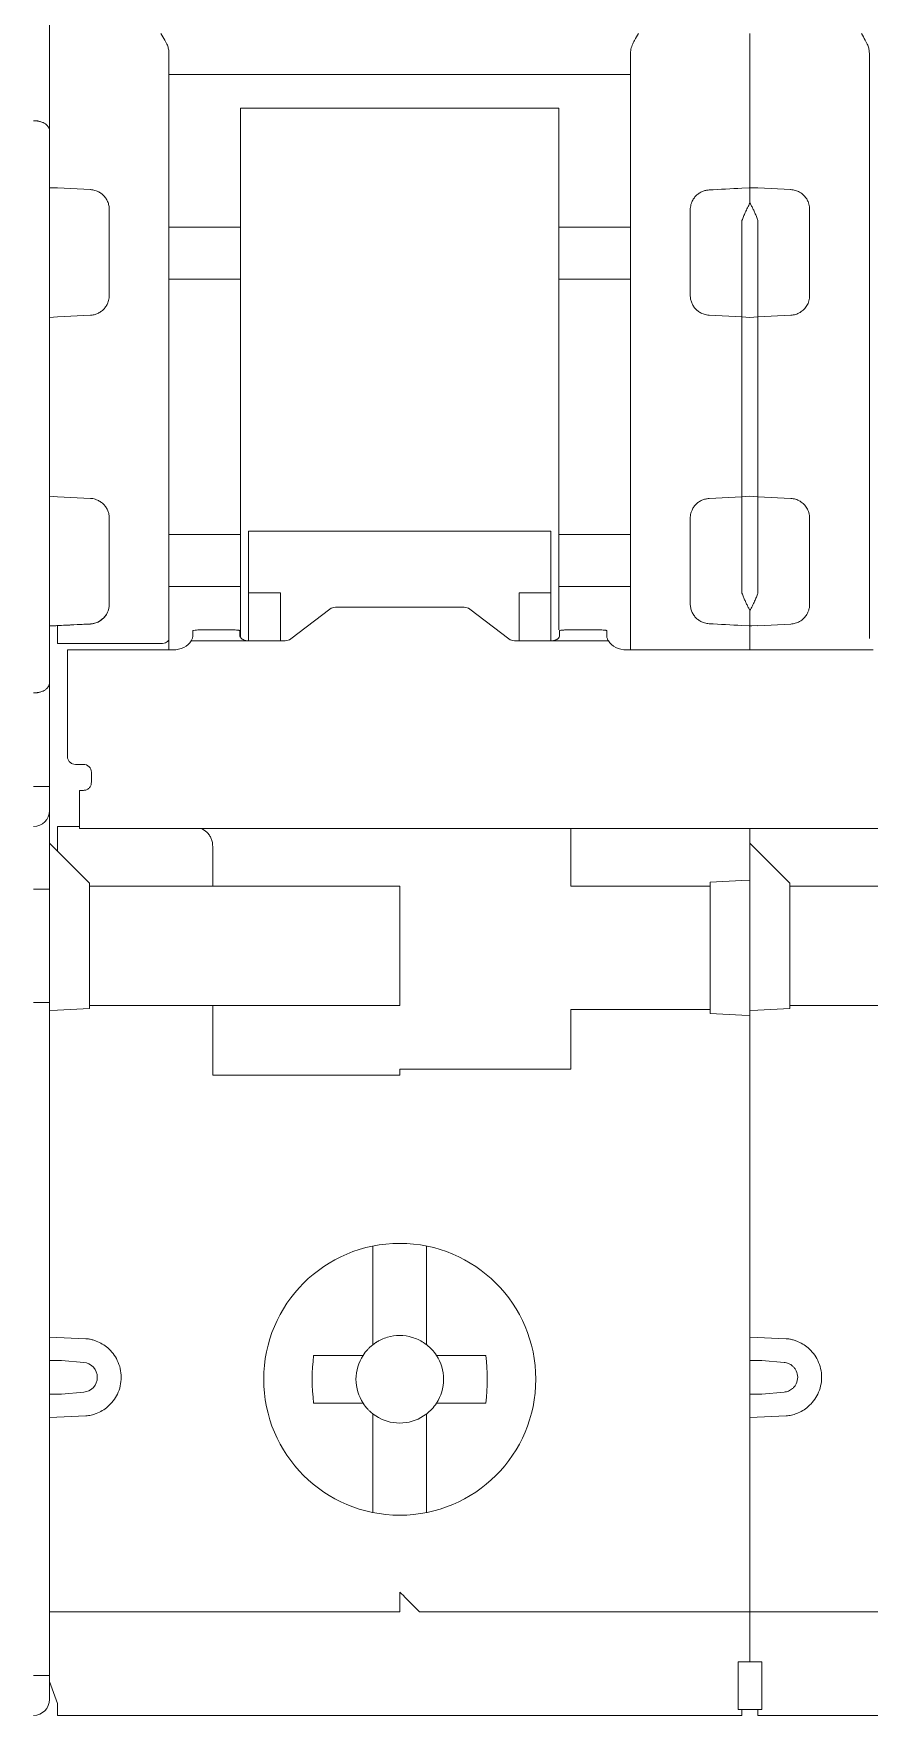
# Model space of a CAD drawing. Header units: millimetres. Extents: x 1359 to 3577, y 1336 to 3557.
# Drawn here: x 1905.07 to 1926.07, y 2922.52 to 2964.8 of the extents above; entities that cross this region are included whole.
import ezdxf

# ---------------------------------------------------------------- set-up
doc = ezdxf.new("R2010")
doc.units = ezdxf.units.MM
doc.layers.add('000-PI-Oprema', color=30, linetype='Continuous', lineweight=5)

msp = doc.modelspace()

# ---------------------------------------------------------------- linework, layer by layer
at = {"layer": '000-PI-Oprema', "color": 0, "linetype": 'ByBlock', "lineweight": 0}
for p, q in [((1905.471, 2988.969), (1905.471, 2962.358)), ((1905.471, 2988.969), (1905.471, 2962.358)), ((1905.471, 2962.358), (1905.471, 2948.48)), ((1905.471, 2948.48), (1905.471, 2945.869)), ((1905.471, 2945.869), (1905.071, 2945.869)), ((1905.471, 2945.869), (1905.471, 2945.269)), ((1905.471, 2945.269), (1905.471, 2943.294)), ((1905.471, 2943.294), (1905.071, 2943.294)), ((1905.471, 2943.294), (1905.471, 2940.444)), ((1905.071, 2940.444), (1905.471, 2940.444)), ((1905.471, 2940.444), (1905.471, 2923.519)), ((1905.471, 2923.519), (1905.071, 2923.519)), ((1905.471, 2923.519), (1905.471, 2922.919))]:
    msp.add_line(p, q, dxfattribs=at)
at = {"layer": '000-PI-Oprema', "color": 0, "lineweight": 0}
for p, q in [((1923.071, 2964.802), (1923.071, 2963.56)), ((1908.471, 2963.771), (1920.071, 2963.771)), ((1923.071, 2963.56), (1923.071, 2960.926)), ((1910.271, 2962.925), (1918.271, 2962.925)), ((1905.517, 2960.926), (1905.489, 2960.927)), ((1905.671, 2960.921), (1905.517, 2960.926)), ((1906.497, 2960.88), (1905.671, 2960.923)), ((1905.671, 2960.921), (1905.671, 2960.923)), ((1906.497, 2960.874), (1906.497, 2960.88)), ((1922.871, 2960.916), (1923.052, 2960.925)), ((1923.117, 2960.926), (1923.089, 2960.927)), ((1923.271, 2960.921), (1923.117, 2960.926)), ((1924.097, 2960.88), (1923.271, 2960.923)), ((1924.097, 2960.88), (1924.097, 2960.874)), ((1905.471, 2957.667), (1905.471, 2960.544)), ((1908.471, 2959.936), (1910.271, 2959.936)), ((1920.071, 2959.936), (1918.271, 2959.936)), ((1922.871, 2960.107), (1922.871, 2957.679)), ((1923.271, 2957.678), (1923.271, 2960.109)), ((1908.471, 2958.625), (1910.271, 2958.625)), ((1918.271, 2958.625), (1920.071, 2958.625)), ((1905.671, 2957.678), (1906.497, 2957.721)), ((1922.871, 2957.679), (1922.045, 2957.723)), ((1924.097, 2957.721), (1923.271, 2957.678)), ((1905.471, 2957.667), (1905.671, 2957.678)), ((1922.871, 2957.679), (1923.071, 2957.669)), ((1923.271, 2957.678), (1923.071, 2957.667)), ((1905.671, 2953.16), (1905.471, 2953.171)), ((1905.471, 2952.119), (1905.471, 2953.171)), ((1906.497, 2953.117), (1905.671, 2953.16)), ((1922.045, 2953.115), (1922.871, 2953.159)), ((1923.071, 2953.169), (1922.871, 2953.159)), ((1922.871, 2953.159), (1922.871, 2950.731)), ((1923.071, 2953.171), (1923.271, 2953.16)), ((1923.271, 2953.16), (1924.097, 2953.117)), ((1923.271, 2950.729), (1923.271, 2953.16)), ((1908.471, 2952.213), (1910.271, 2952.213)), ((1910.471, 2952.29), (1910.471, 2950.739)), ((1918.071, 2952.29), (1910.471, 2952.29)), ((1918.071, 2950.739), (1918.071, 2952.29)), ((1920.071, 2952.213), (1918.271, 2952.213)), ((1910.271, 2950.902), (1908.471, 2950.902)), ((1910.271, 2949.619), (1910.271, 2950.902)), ((1911.271, 2950.739), (1910.471, 2950.739)), ((1910.471, 2949.537), (1910.471, 2950.739)), ((1911.271, 2949.537), (1911.271, 2950.739)), ((1918.071, 2950.739), (1917.271, 2950.739)), ((1917.271, 2949.537), (1917.271, 2950.739)), ((1918.071, 2950.739), (1918.071, 2949.537)), ((1918.271, 2949.812), (1918.271, 2950.902)), ((1918.271, 2950.902), (1920.071, 2950.902)), ((1911.53, 2949.582), (1912.513, 2950.335)), ((1912.654, 2950.38), (1915.888, 2950.38)), ((1916.03, 2950.335), (1917.013, 2949.582)), ((1905.489, 2949.911), (1906.497, 2949.964)), ((1905.671, 2949.915), (1905.671, 2949.917)), ((1906.497, 2949.958), (1906.497, 2949.964)), ((1909.071, 2949.714), (1909.071, 2949.792)), ((1910.054, 2949.81), (1909.271, 2949.81)), ((1910.254, 2949.792), (1910.254, 2949.714)), ((1918.288, 2949.792), (1918.288, 2949.714)), ((1919.272, 2949.81), (1918.488, 2949.81)), ((1919.472, 2949.792), (1919.472, 2949.714)), ((1920.071, 2949.319), (1920.071, 2949.742)), ((1923.052, 2949.913), (1922.871, 2949.922)), ((1923.071, 2949.912), (1923.071, 2949.307)), ((1923.117, 2949.912), (1923.271, 2949.917)), ((1923.271, 2949.915), (1924.097, 2949.958)), ((1923.271, 2949.917), (1923.271, 2949.915)), ((1908.271, 2949.467), (1905.671, 2949.467)), ((1905.921, 2948.694), (1905.921, 2949.307)), ((1905.921, 2949.307), (1908.571, 2949.307)), ((1908.471, 2949.59), (1908.471, 2949.307)), ((1910.454, 2949.537), (1909.029, 2949.537)), ((1910.454, 2949.537), (1911.388, 2949.537)), ((1917.154, 2949.537), (1918.088, 2949.537)), ((1919.513, 2949.537), (1918.088, 2949.537)), ((1919.972, 2949.307), (1926.171, 2949.307)), ((1905.921, 2948.037), (1905.921, 2946.629)), ((1906.321, 2946.429), (1906.121, 2946.429)), ((1905.471, 2945.719), (1905.471, 2946.036)), ((1906.521, 2945.98), (1906.521, 2946.23)), ((1905.471, 2944.445), (1905.471, 2945.719)), ((1906.221, 2945.776), (1906.321, 2945.776)), ((1906.221, 2945.732), (1906.221, 2945.776)), ((1906.221, 2945.732), (1906.221, 2945.642)), ((1906.221, 2944.869), (1905.671, 2944.869)), ((1906.221, 2944.821), (1910.321, 2944.821)), ((1910.321, 2944.821), (1935.821, 2944.821)), ((1918.571, 2943.369), (1918.571, 2944.821)), ((1923.071, 2944.821), (1923.071, 2944.445)), ((1905.471, 2940.269), (1905.471, 2944.445)), ((1905.471, 2944.445), (1905.671, 2944.245)), ((1905.671, 2944.245), (1905.671, 2944.369)), ((1905.671, 2944.245), (1906.471, 2943.445)), ((1909.571, 2943.369), (1909.571, 2944.369)), ((1923.071, 2944.445), (1923.271, 2944.245)), ((1923.071, 2943.521), (1923.071, 2944.445)), ((1923.271, 2944.245), (1924.071, 2943.445)), ((1906.471, 2943.445), (1906.471, 2943.369)), ((1909.571, 2943.369), (1906.471, 2943.369)), ((1906.471, 2943.369), (1906.471, 2940.369)), ((1909.571, 2943.369), (1909.971, 2943.369)), ((1909.971, 2943.369), (1914.271, 2943.369)), ((1914.271, 2943.369), (1914.271, 2940.369)), ((1918.971, 2943.369), (1918.571, 2943.369)), ((1918.971, 2943.369), (1922.071, 2943.369)), ((1922.071, 2943.469), (1922.871, 2943.511)), ((1922.071, 2943.469), (1922.071, 2943.369)), ((1922.071, 2943.369), (1922.071, 2940.269)), ((1923.071, 2943.521), (1922.871, 2943.511)), ((1923.071, 2943.521), (1923.071, 2940.269)), ((1924.071, 2943.445), (1924.071, 2943.369)), ((1924.071, 2943.369), (1927.171, 2943.369)), ((1924.071, 2943.369), (1924.071, 2940.369)), ((1905.471, 2941.269), (1905.466, 2941.274)), ((1906.471, 2940.369), (1906.471, 2940.293)), ((1909.571, 2940.369), (1906.471, 2940.369)), ((1909.571, 2938.619), (1909.571, 2940.369)), ((1909.571, 2940.369), (1909.971, 2940.369)), ((1914.271, 2940.369), (1909.971, 2940.369)), ((1924.071, 2940.369), (1924.071, 2940.293)), ((1927.171, 2940.369), (1924.071, 2940.369)), ((1905.471, 2940.24), (1905.671, 2940.251)), ((1905.471, 2940.24), (1905.471, 2932.346)), ((1906.471, 2940.293), (1905.671, 2940.251)), ((1918.971, 2940.269), (1918.571, 2940.269)), ((1918.571, 2940.269), (1918.571, 2938.769)), ((1922.071, 2940.269), (1918.971, 2940.269)), ((1922.071, 2940.169), (1922.071, 2940.269)), ((1922.871, 2940.127), (1922.071, 2940.169)), ((1922.871, 2940.127), (1923.071, 2940.117)), ((1923.071, 2940.24), (1923.071, 2940.269)), ((1923.071, 2940.24), (1923.271, 2940.251)), ((1923.071, 2940.24), (1923.071, 2940.117)), ((1923.071, 2932.345), (1923.071, 2940.117)), ((1924.071, 2940.293), (1923.271, 2940.251)), ((1914.271, 2938.769), (1914.271, 2938.619)), ((1918.571, 2938.769), (1914.271, 2938.769)), ((1914.271, 2938.619), (1909.571, 2938.619)), ((1905.466, 2936.264), (1905.471, 2936.269)), ((1913.596, 2934.308), (1913.596, 2934.245)), ((1913.596, 2934.245), (1913.596, 2932.125)), ((1914.946, 2934.245), (1914.946, 2934.308)), ((1914.946, 2932.125), (1914.946, 2934.245)), ((1905.471, 2932.171), (1905.471, 2932.345)), ((1923.071, 2932.345), (1923.071, 2929.693)), ((1906.381, 2931.99), (1905.471, 2932.028)), ((1913.596, 2932.125), (1913.596, 2931.837)), ((1914.946, 2932.125), (1914.946, 2931.837)), ((1923.981, 2931.99), (1923.071, 2932.028)), ((1912.107, 2931.569), (1912.965, 2931.569)), ((1916.435, 2931.569), (1915.577, 2931.569)), ((1905.471, 2930.597), (1905.471, 2931.441)), ((1905.771, 2931.441), (1906.329, 2931.393)), ((1923.371, 2931.441), (1923.929, 2931.393)), ((1906.329, 2930.645), (1905.771, 2930.597)), ((1923.371, 2930.597), (1923.929, 2930.645)), ((1912.965, 2930.369), (1912.107, 2930.369)), ((1916.435, 2930.369), (1915.577, 2930.369)), ((1905.471, 2930.009), (1906.381, 2930.048)), ((1913.596, 2930.1), (1913.596, 2929.813)), ((1913.596, 2929.813), (1913.596, 2927.693)), ((1914.946, 2930.1), (1914.946, 2929.813)), ((1914.946, 2927.693), (1914.946, 2929.813)), ((1923.071, 2930.009), (1923.981, 2930.048)), ((1905.471, 2929.693), (1905.471, 2929.746)), ((1905.471, 2929.692), (1905.471, 2925.969)), ((1923.071, 2925.969), (1923.071, 2929.693)), ((1913.596, 2927.693), (1913.596, 2927.618)), ((1914.946, 2927.618), (1914.946, 2927.693)), ((1905.471, 2925.969), (1905.471, 2923.369)), ((1923.071, 2925.969), (1923.071, 2923.869)), ((1905.471, 2925.119), (1914.271, 2925.119)), ((1923.071, 2925.119), (1914.771, 2925.119)), ((1931.871, 2925.119), (1923.071, 2925.119)), ((1923.371, 2923.869), (1922.771, 2923.869)), ((1905.471, 2923.369), (1905.671, 2922.819)), ((1922.871, 2922.669), (1922.771, 2922.669)), ((1923.271, 2922.669), (1922.871, 2922.669)), ((1923.371, 2922.669), (1923.271, 2922.669)), ((1910.471, 2922.519), (1905.671, 2922.519)), ((1918.091, 2922.519), (1910.471, 2922.519)), ((1922.871, 2922.519), (1918.091, 2922.519)), ((1928.071, 2922.519), (1923.271, 2922.519))]:
    msp.add_line(p, q, dxfattribs=at)
at = {"layer": '000-PI-Oprema', "color": 0, "lineweight": 0, "flags": 128}
msp.add_lwpolyline([(1908.471, 2949.59), (1908.467, 2949.566), (1908.456, 2949.543), (1908.438, 2949.522), (1908.413, 2949.503), (1908.382, 2949.488), (1908.348, 2949.476), (1908.31, 2949.47), (1908.271, 2949.467)], dxfattribs=at)
at = {"layer": '000-PI-Oprema', "color": 0, "lineweight": 0}
msp.add_circle((1914.271, 2930.969), 3.418, dxfattribs=at)
at = {"layer": '000-PI-Oprema', "color": 0, "linetype": 'ByBlock', "lineweight": 0}
for centre in [(1905.071, 2945.269), (1905.071, 2922.919)]:
    msp.add_arc(centre, 0.4, 270, 0, dxfattribs=at)
at = {"layer": '000-PI-Oprema', "color": 0, "lineweight": 0}
for start, end in [(136.9319, 146.9443), (135, 136.9319), (133.0681, 135), (123.0557, 133.0681), (46.9319, 56.9443), (33.0557, 43.0681), (213.0557, 223.0681), (223.0681, 225), (315, 316.9319), (316.9319, 326.9443), (225, 226.9319), (226.9319, 236.9443), (303.0557, 313.0681)]:
    msp.add_arc((1914.271, 2930.969), 1.1, start, end, dxfattribs=at)
for points, knots in [([(1905.471, 2963.56), (1905.471, 2963.573), (1905.471, 2963.6), (1905.471, 2963.647), (1905.471, 2963.7), (1905.471, 2963.78), (1905.471, 2963.895), (1905.471, 2964.055), (1905.471, 2964.231), (1905.471, 2964.417), (1905.471, 2964.609), (1905.471, 2964.738), (1905.471, 2964.802)], [0, 0, 0, 0, 0.061391, 0.122427, 0.18342, 0.24468, 0.372209, 0.500076, 0.627605, 0.755472, 0.877481, 1, 1, 1, 1]), ([(1908.271, 2964.802), (1908.305, 2964.749), (1908.352, 2964.675), (1908.403, 2964.575), (1908.437, 2964.498), (1908.464, 2964.411), (1908.469, 2964.344), (1908.471, 2964.312)], [0, 0, 0, 0, 0.350015, 0.493309, 0.624855, 0.821183, 1, 1, 1, 1]), ([(1920.071, 2964.312), (1920.072, 2964.333), (1920.074, 2964.376), (1920.089, 2964.443), (1920.11, 2964.509), (1920.14, 2964.576), (1920.191, 2964.675), (1920.238, 2964.749), (1920.271, 2964.802)], [0, 0, 0, 0, 0.117446, 0.242847, 0.378002, 0.506391, 0.652474, 1, 1, 1, 1]), ([(1925.871, 2964.802), (1925.905, 2964.749), (1925.952, 2964.674), (1926.003, 2964.575), (1926.037, 2964.498), (1926.064, 2964.411), (1926.069, 2964.344), (1926.071, 2964.312)], [0, 0, 0, 0, 0.350596, 0.493868, 0.625405, 0.821427, 1, 1, 1, 1]), ([(1908.471, 2964.158), (1908.471, 2964.118), (1908.471, 2964.037), (1908.471, 2963.905), (1908.471, 2963.766), (1908.471, 2963.618), (1908.471, 2963.462), (1908.471, 2963.298), (1908.471, 2963.125), (1908.471, 2962.885), (1908.471, 2962.566), (1908.471, 2962.155), (1908.471, 2961.717), (1908.471, 2961.405), (1908.471, 2961.248)], [0, 0, 0, 0, 0.062736, 0.125281, 0.187695, 0.250043, 0.312387, 0.374792, 0.437318, 0.500031, 0.625212, 0.749931, 0.874692, 1, 1, 1, 1]), ([(1920.071, 2964.158), (1920.071, 2964.168), (1920.071, 2964.187), (1920.071, 2964.223), (1920.071, 2964.264), (1920.071, 2964.296), (1920.071, 2964.312)], [0, 0, 0, 0, 0.251193, 0.5, 0.748807, 1, 1, 1, 1]), ([(1920.071, 2961.096), (1920.071, 2961.179), (1920.071, 2961.346), (1920.071, 2961.588), (1920.071, 2961.822), (1920.071, 2962.05), (1920.071, 2962.27), (1920.071, 2962.483), (1920.071, 2962.688), (1920.071, 2962.952), (1920.071, 2963.262), (1920.071, 2963.598), (1920.071, 2963.901), (1920.071, 2964.072), (1920.071, 2964.158)], [0, 0, 0, 0, 0.062754, 0.125301, 0.187708, 0.250043, 0.312375, 0.374772, 0.437302, 0.500033, 0.625237, 0.749935, 0.874674, 1, 1, 1, 1]), ([(1926.071, 2964.312), (1926.071, 2964.296), (1926.071, 2964.264), (1926.071, 2964.223), (1926.071, 2964.187), (1926.071, 2964.168), (1926.071, 2964.158)], [0, 0, 0, 0, 0.251193, 0.5, 0.748807, 1, 1, 1, 1]), ([(1926.071, 2964.158), (1926.071, 2964.118), (1926.071, 2964.037), (1926.071, 2963.905), (1926.071, 2963.766), (1926.071, 2963.618), (1926.071, 2963.462), (1926.071, 2963.298), (1926.071, 2963.125), (1926.071, 2962.885), (1926.071, 2962.566), (1926.071, 2962.155), (1926.071, 2961.717), (1926.071, 2961.405), (1926.071, 2961.248)], [0, 0, 0, 0, 0.062736, 0.125281, 0.187695, 0.250043, 0.312387, 0.374792, 0.437318, 0.500031, 0.625212, 0.749931, 0.874692, 1, 1, 1, 1]), ([(1905.471, 2960.926), (1905.471, 2960.998), (1905.471, 2961.14), (1905.471, 2961.347), (1905.471, 2961.548), (1905.471, 2961.742), (1905.471, 2961.931), (1905.471, 2962.113), (1905.471, 2962.29), (1905.471, 2962.516), (1905.471, 2962.783), (1905.471, 2963.073), (1905.471, 2963.336), (1905.471, 2963.485), (1905.471, 2963.56)], [0, 0, 0, 0, 0.062728, 0.125271, 0.18769, 0.250045, 0.312396, 0.374804, 0.437328, 0.500029, 0.625194, 0.749922, 0.874696, 1, 1, 1, 1]), ([(1910.271, 2962.925), (1910.271, 2962.884), (1910.271, 2962.801), (1910.271, 2962.683), (1910.271, 2962.57), (1910.271, 2962.427), (1910.271, 2962.261), (1910.271, 2962.154), (1910.271, 2962.1)], [0, 0, 0, 0, 0.125424, 0.250193, 0.374902, 0.500146, 0.749703, 1, 1, 1, 1]), ([(1918.271, 2962.1), (1918.271, 2962.126), (1918.271, 2962.179), (1918.271, 2962.266), (1918.271, 2962.361), (1918.271, 2962.496), (1918.271, 2962.679), (1918.271, 2962.843), (1918.271, 2962.925)], [0, 0, 0, 0, 0.125424, 0.250193, 0.374902, 0.500146, 0.749703, 1, 1, 1, 1]), ([(1918.271, 2959.936), (1918.271, 2960.007), (1918.271, 2960.148), (1918.271, 2960.355), (1918.271, 2960.556), (1918.271, 2960.751), (1918.271, 2960.942), (1918.271, 2961.188), (1918.271, 2961.48), (1918.271, 2961.807), (1918.271, 2962.002), (1918.271, 2962.1)], [0, 0, 0, 0, 0.083508, 0.166833, 0.25006, 0.333277, 0.416572, 0.500032, 0.666688, 0.83311, 1, 1, 1, 1]), ([(1908.471, 2961.248), (1908.471, 2961.184), (1908.471, 2961.056), (1908.471, 2960.858), (1908.471, 2960.655), (1908.471, 2960.448), (1908.471, 2960.235), (1908.471, 2960.018), (1908.471, 2959.797), (1908.471, 2959.646), (1908.471, 2959.57)], [0, 0, 0, 0, 0.12575, 0.250858, 0.375537, 0.5, 0.624463, 0.749142, 0.87425, 1, 1, 1, 1]), ([(1920.071, 2959.702), (1920.071, 2959.774), (1920.071, 2959.916), (1920.071, 2960.124), (1920.071, 2960.328), (1920.071, 2960.527), (1920.071, 2960.722), (1920.071, 2960.912), (1920.071, 2961.035), (1920.071, 2961.096)], [0, 0, 0, 0, 0.143512, 0.28637, 0.428834, 0.571166, 0.71363, 0.856488, 1, 1, 1, 1]), ([(1926.071, 2961.248), (1926.071, 2961.184), (1926.071, 2961.056), (1926.071, 2960.858), (1926.071, 2960.655), (1926.071, 2960.448), (1926.071, 2960.235), (1926.071, 2960.018), (1926.071, 2959.797), (1926.071, 2959.646), (1926.071, 2959.57)], [0, 0, 0, 0, 0.12575, 0.250858, 0.375537, 0.5, 0.624463, 0.749142, 0.87425, 1, 1, 1, 1]), ([(1906.497, 2960.88), (1906.517, 2960.878), (1906.556, 2960.875), (1906.612, 2960.861), (1906.678, 2960.838), (1906.75, 2960.799), (1906.824, 2960.74), (1906.887, 2960.666), (1906.934, 2960.579), (1906.965, 2960.483), (1906.969, 2960.416), (1906.971, 2960.382)], [0, 0, 0, 0, 0.071618, 0.143308, 0.216363, 0.334035, 0.455285, 0.587191, 0.721903, 0.860899, 1, 1, 1, 1]), ([(1921.571, 2960.373), (1921.572, 2960.396), (1921.574, 2960.441), (1921.588, 2960.507), (1921.614, 2960.581), (1921.657, 2960.658), (1921.719, 2960.732), (1921.793, 2960.792), (1921.874, 2960.835), (1921.958, 2960.863), (1922.016, 2960.869), (1922.045, 2960.872)], [0, 0, 0, 0, 0.093221, 0.185813, 0.279137, 0.41434, 0.546905, 0.668022, 0.785627, 0.893606, 1, 1, 1, 1]), ([(1924.571, 2960.382), (1924.57, 2960.404), (1924.569, 2960.449), (1924.554, 2960.515), (1924.529, 2960.589), (1924.486, 2960.666), (1924.417, 2960.748), (1924.325, 2960.817), (1924.213, 2960.866), (1924.135, 2960.875), (1924.097, 2960.88)], [0, 0, 0, 0, 0.092601, 0.18543, 0.278489, 0.413813, 0.545287, 0.709927, 0.860804, 1, 1, 1, 1]), ([(1922.871, 2960.107), (1922.884, 2960.138), (1922.911, 2960.208), (1922.957, 2960.314), (1923.011, 2960.43), (1923.05, 2960.504), (1923.071, 2960.543)], [0, 0, 0, 0, 0.193415, 0.424448, 0.693252, 1, 1, 1, 1]), ([(1923.271, 2960.109), (1923.259, 2960.14), (1923.234, 2960.204), (1923.195, 2960.295), (1923.155, 2960.382), (1923.113, 2960.466), (1923.085, 2960.518), (1923.071, 2960.544)], [0, 0, 0, 0, 0.194202, 0.390464, 0.589612, 0.792498, 1, 1, 1, 1]), ([(1910.271, 2959.936), (1910.271, 2959.887), (1910.271, 2959.789), (1910.271, 2959.573), (1910.271, 2959.334), (1910.271, 2959.089), (1910.271, 2958.868), (1910.271, 2958.703), (1910.271, 2958.647), (1910.271, 2958.625)], [0, 0, 0, 0, 0.150243, 0.300485, 0.450729, 0.600973, 0.751216, 0.901461, 1, 1, 1, 1]), ([(1918.271, 2959.936), (1918.271, 2959.887), (1918.271, 2959.789), (1918.271, 2959.573), (1918.271, 2959.334), (1918.271, 2959.089), (1918.271, 2958.868), (1918.271, 2958.703), (1918.271, 2958.647), (1918.271, 2958.625)], [0, 0, 0, 0, 0.150243, 0.300485, 0.450729, 0.600973, 0.751216, 0.901461, 1, 1, 1, 1]), ([(1906.971, 2958.22), (1906.971, 2958.34), (1906.971, 2958.579), (1906.971, 2958.934), (1906.971, 2959.286), (1906.971, 2959.519), (1906.971, 2959.635)], [0, 0, 0, 0, 0.2501, 0.5, 0.7499, 1, 1, 1, 1]), ([(1908.471, 2959.57), (1908.471, 2959.46), (1908.471, 2959.238), (1908.471, 2958.903), (1908.471, 2958.565), (1908.471, 2958.225), (1908.471, 2957.882), (1908.471, 2957.304), (1908.471, 2956.483), (1908.471, 2955.419), (1908.471, 2954.355), (1908.471, 2953.418), (1908.471, 2952.613), (1908.471, 2951.933), (1908.471, 2951.49), (1908.471, 2951.268)], [0, 0, 0, 0, 0.041447, 0.082829, 0.124176, 0.16552, 0.206891, 0.248321, 0.374134, 0.500011, 0.625824, 0.751702, 0.834467, 0.91715, 1, 1, 1, 1]), ([(1920.071, 2951.135), (1920.071, 2951.249), (1920.071, 2951.477), (1920.071, 2951.823), (1920.071, 2952.171), (1920.071, 2952.521), (1920.071, 2952.874), (1920.071, 2953.471), (1920.071, 2954.319), (1920.071, 2955.419), (1920.071, 2956.519), (1920.071, 2957.486), (1920.071, 2958.317), (1920.071, 2959.017), (1920.071, 2959.474), (1920.071, 2959.702)], [0, 0, 0, 0, 0.041431, 0.082793, 0.124119, 0.165441, 0.206793, 0.248207, 0.374079, 0.500012, 0.625883, 0.751817, 0.834548, 0.917188, 1, 1, 1, 1]), ([(1926.071, 2959.57), (1926.071, 2959.46), (1926.071, 2959.238), (1926.071, 2958.903), (1926.071, 2958.565), (1926.071, 2958.225), (1926.071, 2957.882), (1926.071, 2957.304), (1926.071, 2956.483), (1926.071, 2955.419), (1926.071, 2954.355), (1926.071, 2953.418), (1926.071, 2952.613), (1926.071, 2951.933), (1926.071, 2951.49), (1926.071, 2951.268)], [0, 0, 0, 0, 0.041447, 0.082829, 0.124176, 0.16552, 0.206891, 0.248321, 0.374134, 0.500011, 0.625824, 0.751702, 0.834467, 0.91715, 1, 1, 1, 1]), ([(1910.271, 2958.625), (1910.271, 2958.542), (1910.271, 2958.375), (1910.271, 2958.12), (1910.271, 2957.863), (1910.271, 2957.603), (1910.271, 2957.34), (1910.271, 2956.892), (1910.271, 2956.253), (1910.271, 2955.419), (1910.271, 2954.585), (1910.271, 2953.856), (1910.271, 2953.235), (1910.271, 2952.716), (1910.271, 2952.381), (1910.271, 2952.213)], [0, 0, 0, 0, 0.041319, 0.082538, 0.123706, 0.164869, 0.206076, 0.247373, 0.373654, 0.500018, 0.626299, 0.752662, 0.835118, 0.917437, 1, 1, 1, 1]), ([(1918.271, 2958.625), (1918.271, 2957.618), (1918.271, 2956.519), (1918.271, 2954.319), (1918.271, 2953.22), (1918.271, 2952.213)], [0, 0, 0, 0, 0.5, 0.5, 1, 1, 1, 1]), ([(1906.971, 2958.22), (1906.971, 2958.199), (1906.969, 2958.156), (1906.956, 2958.093), (1906.933, 2958.023), (1906.894, 2957.947), (1906.835, 2957.873), (1906.763, 2957.81), (1906.681, 2957.763), (1906.591, 2957.731), (1906.529, 2957.724), (1906.497, 2957.721)], [0, 0, 0, 0, 0.085507, 0.170147, 0.255273, 0.381189, 0.506725, 0.630753, 0.754527, 0.877113, 1, 1, 1, 1]), ([(1922.045, 2957.723), (1922.024, 2957.724), (1921.982, 2957.728), (1921.921, 2957.744), (1921.853, 2957.77), (1921.78, 2957.812), (1921.708, 2957.874), (1921.649, 2957.949), (1921.605, 2958.034), (1921.576, 2958.126), (1921.573, 2958.19), (1921.571, 2958.222)], [0, 0, 0, 0, 0.082209, 0.16366, 0.245689, 0.369303, 0.493372, 0.618767, 0.744744, 0.872104, 1, 1, 1, 1]), ([(1924.097, 2957.721), (1924.118, 2957.723), (1924.159, 2957.726), (1924.22, 2957.741), (1924.278, 2957.763), (1924.334, 2957.793), (1924.386, 2957.83), (1924.445, 2957.884), (1924.507, 2957.965), (1924.56, 2958.083), (1924.567, 2958.173), (1924.571, 2958.22)], [0, 0, 0, 0, 0.080411, 0.161533, 0.243405, 0.326066, 0.409552, 0.493901, 0.642123, 0.810797, 1, 1, 1, 1]), ([(1905.471, 2953.171), (1905.471, 2953.277), (1905.471, 2953.489), (1905.471, 2953.809), (1905.471, 2954.129), (1905.471, 2954.451), (1905.471, 2954.773), (1905.471, 2955.096), (1905.471, 2955.5), (1905.471, 2955.984), (1905.471, 2956.548), (1905.471, 2957.11), (1905.471, 2957.481), (1905.471, 2957.667)], [0, 0, 0, 0, 0.071572, 0.143012, 0.214372, 0.285701, 0.357051, 0.428472, 0.500015, 0.625079, 0.749917, 0.8748, 1, 1, 1, 1]), ([(1922.871, 2957.679), (1922.871, 2957.572), (1922.871, 2957.359), (1922.871, 2957.037), (1922.871, 2956.715), (1922.871, 2956.392), (1922.871, 2956.068), (1922.871, 2955.744), (1922.871, 2955.338), (1922.871, 2954.851), (1922.871, 2954.284), (1922.871, 2953.72), (1922.871, 2953.346), (1922.871, 2953.159)], [0, 0, 0, 0, 0.071556, 0.142997, 0.214365, 0.285706, 0.357065, 0.428486, 0.500013, 0.625062, 0.749916, 0.874816, 1, 1, 1, 1]), ([(1906.497, 2953.117), (1906.518, 2953.115), (1906.56, 2953.112), (1906.621, 2953.096), (1906.69, 2953.07), (1906.763, 2953.028), (1906.835, 2952.965), (1906.894, 2952.891), (1906.938, 2952.806), (1906.966, 2952.713), (1906.97, 2952.65), (1906.971, 2952.618)], [0, 0, 0, 0, 0.082205, 0.163652, 0.245679, 0.369354, 0.493482, 0.618917, 0.744935, 0.872201, 1, 1, 1, 1]), ([(1921.571, 2952.616), (1921.572, 2952.637), (1921.574, 2952.68), (1921.586, 2952.743), (1921.61, 2952.813), (1921.649, 2952.889), (1921.708, 2952.964), (1921.78, 2953.026), (1921.862, 2953.073), (1921.951, 2953.105), (1922.014, 2953.112), (1922.045, 2953.115)], [0, 0, 0, 0, 0.085573, 0.170275, 0.255463, 0.381339, 0.506835, 0.630803, 0.754517, 0.877108, 1, 1, 1, 1]), ([(1924.571, 2952.618), (1924.57, 2952.642), (1924.568, 2952.689), (1924.553, 2952.757), (1924.531, 2952.819), (1924.502, 2952.874), (1924.469, 2952.922), (1924.417, 2952.983), (1924.337, 2953.047), (1924.221, 2953.102), (1924.138, 2953.112), (1924.097, 2953.117)], [0, 0, 0, 0, 0.097376, 0.189595, 0.276665, 0.358598, 0.435408, 0.507112, 0.674555, 0.83875, 1, 1, 1, 1]), ([(1906.971, 2951.203), (1906.971, 2951.319), (1906.971, 2951.552), (1906.971, 2951.904), (1906.971, 2952.259), (1906.971, 2952.498), (1906.971, 2952.618)], [0, 0, 0, 0, 0.2501, 0.5, 0.7499, 1, 1, 1, 1]), ([(1910.271, 2952.213), (1910.271, 2952.191), (1910.271, 2952.135), (1910.271, 2951.97), (1910.271, 2951.749), (1910.271, 2951.504), (1910.271, 2951.265), (1910.271, 2951.049), (1910.271, 2950.951), (1910.271, 2950.902)], [0, 0, 0, 0, 0.098539, 0.248784, 0.399027, 0.54927, 0.699515, 0.849757, 1, 1, 1, 1]), ([(1918.271, 2952.213), (1918.271, 2952.191), (1918.271, 2952.135), (1918.271, 2951.97), (1918.271, 2951.749), (1918.271, 2951.504), (1918.271, 2951.265), (1918.271, 2951.049), (1918.271, 2950.951), (1918.271, 2950.902)], [0, 0, 0, 0, 0.098539, 0.248784, 0.399027, 0.54927, 0.699515, 0.849757, 1, 1, 1, 1]), ([(1905.471, 2950.294), (1905.471, 2950.294), (1905.471, 2950.621), (1905.471, 2951.003), (1905.471, 2951.493), (1905.471, 2951.847), (1905.471, 2952.076), (1905.471, 2952.105), (1905.471, 2952.119)], [0, 0, 0, 0, 0.008736, 0.206989, 0.405242, 0.603494, 0.801747, 1, 1, 1, 1]), ([(1906.971, 2950.456), (1906.971, 2950.517), (1906.971, 2950.638), (1906.971, 2950.824), (1906.971, 2951.012), (1906.971, 2951.139), (1906.971, 2951.203)], [0, 0, 0, 0, 0.25014, 0.5, 0.74986, 1, 1, 1, 1]), ([(1908.471, 2951.268), (1908.471, 2951.192), (1908.471, 2951.041), (1908.471, 2950.819), (1908.471, 2950.602), (1908.471, 2950.39), (1908.471, 2950.183), (1908.471, 2949.98), (1908.471, 2949.782), (1908.471, 2949.654), (1908.471, 2949.59)], [0, 0, 0, 0, 0.12575, 0.250858, 0.375537, 0.5, 0.624463, 0.749142, 0.87425, 1, 1, 1, 1]), ([(1920.071, 2949.742), (1920.071, 2949.803), (1920.071, 2949.926), (1920.071, 2950.116), (1920.071, 2950.311), (1920.071, 2950.51), (1920.071, 2950.714), (1920.071, 2950.922), (1920.071, 2951.064), (1920.071, 2951.135)], [0, 0, 0, 0, 0.143512, 0.28637, 0.428834, 0.571166, 0.71363, 0.856488, 1, 1, 1, 1]), ([(1926.071, 2951.268), (1926.071, 2951.192), (1926.071, 2951.041), (1926.071, 2950.819), (1926.071, 2950.602), (1926.071, 2950.39), (1926.071, 2950.183), (1926.071, 2949.98), (1926.071, 2949.782), (1926.071, 2949.654), (1926.071, 2949.59)], [0, 0, 0, 0, 0.12575, 0.250858, 0.375537, 0.5, 0.624463, 0.749142, 0.87425, 1, 1, 1, 1]), ([(1922.871, 2950.731), (1922.884, 2950.699), (1922.909, 2950.636), (1922.948, 2950.545), (1922.988, 2950.457), (1923.029, 2950.373), (1923.057, 2950.321), (1923.071, 2950.295)], [0, 0, 0, 0, 0.1942, 0.390457, 0.5896, 0.792488, 1, 1, 1, 1]), ([(1923.271, 2950.729), (1923.259, 2950.698), (1923.231, 2950.629), (1923.185, 2950.523), (1923.131, 2950.406), (1923.092, 2950.333), (1923.071, 2950.294)], [0, 0, 0, 0, 0.193384, 0.424408, 0.693222, 1, 1, 1, 1]), ([(1906.497, 2949.964), (1906.539, 2949.966), (1906.585, 2949.974), (1906.685, 2950.008), (1906.738, 2950.035), (1906.838, 2950.117), (1906.884, 2950.172), (1906.952, 2950.305), (1906.971, 2950.384), (1906.971, 2950.463)], [0, 0, 0, 0, 0.25, 0.25, 0.5, 0.5, 0.75, 0.75, 1, 1, 1, 1]), ([(1906.497, 2949.958), (1906.516, 2949.96), (1906.554, 2949.963), (1906.61, 2949.976), (1906.666, 2949.995), (1906.72, 2950.022), (1906.773, 2950.056), (1906.83, 2950.105), (1906.893, 2950.18), (1906.94, 2950.273), (1906.967, 2950.369), (1906.97, 2950.427), (1906.971, 2950.456)], [0, 0, 0, 0, 0.068374, 0.139377, 0.213319, 0.290477, 0.371094, 0.455382, 0.587277, 0.761474, 0.880592, 1, 1, 1, 1]), ([(1922.045, 2949.966), (1922.026, 2949.967), (1921.987, 2949.971), (1921.931, 2949.984), (1921.865, 2950.007), (1921.793, 2950.046), (1921.719, 2950.105), (1921.656, 2950.18), (1921.609, 2950.267), (1921.577, 2950.363), (1921.573, 2950.431), (1921.571, 2950.465)], [0, 0, 0, 0, 0.070996, 0.142095, 0.214573, 0.332083, 0.453298, 0.585758, 0.72107, 0.860537, 1, 1, 1, 1]), ([(1924.097, 2949.958), (1924.116, 2949.96), (1924.154, 2949.963), (1924.21, 2949.976), (1924.266, 2949.995), (1924.32, 2950.022), (1924.373, 2950.056), (1924.43, 2950.105), (1924.493, 2950.18), (1924.54, 2950.273), (1924.567, 2950.369), (1924.57, 2950.427), (1924.571, 2950.456)], [0, 0, 0, 0, 0.068374, 0.139376, 0.213318, 0.290476, 0.371092, 0.45538, 0.587276, 0.76147, 0.88059, 1, 1, 1, 1]), ([(1905.471, 2947.278), (1905.471, 2947.315), (1905.471, 2947.388), (1905.471, 2947.508), (1905.471, 2947.634), (1905.471, 2947.768), (1905.471, 2947.91), (1905.471, 2948.059), (1905.471, 2948.215), (1905.471, 2948.432), (1905.471, 2948.721), (1905.471, 2949.093), (1905.471, 2949.488), (1905.471, 2949.77), (1905.471, 2949.912)], [0, 0, 0, 0, 0.062728, 0.125271, 0.18769, 0.250045, 0.312396, 0.374804, 0.437328, 0.500029, 0.625194, 0.749922, 0.874696, 1, 1, 1, 1]), ([(1905.671, 2949.917), (1905.645, 2949.916), (1905.592, 2949.914), (1905.542, 2949.913), (1905.517, 2949.912)], [0, 0, 0, 0, 0.508632, 1, 1, 1, 1]), ([(1909.071, 2949.663), (1909.071, 2949.655), (1909.07, 2949.638), (1909.061, 2949.607), (1909.049, 2949.573), (1909.036, 2949.549), (1909.029, 2949.537)], [0, 0, 0, 0, 0.256458, 0.506841, 0.753776, 1, 1, 1, 1]), ([(1909.071, 2949.792), (1909.071, 2949.797), (1909.093, 2949.801), (1909.167, 2949.808), (1909.219, 2949.81), (1909.271, 2949.81)], [0, 0, 0, 0, 0.5, 0.5, 1, 1, 1, 1]), ([(1909.071, 2949.663), (1909.071, 2949.672), (1909.071, 2949.689), (1909.071, 2949.706), (1909.071, 2949.711), (1909.071, 2949.714)], [0, 0, 0, 0, 0.334189, 0.665811, 1, 1, 1, 1]), ([(1910.254, 2949.792), (1910.254, 2949.793), (1910.252, 2949.796), (1910.24, 2949.799), (1910.222, 2949.802), (1910.189, 2949.805), (1910.133, 2949.809), (1910.081, 2949.809), (1910.054, 2949.81)], [0, 0, 0, 0, 0.128148, 0.251094, 0.373747, 0.501054, 0.748354, 1, 1, 1, 1]), ([(1910.254, 2949.663), (1910.255, 2949.657), (1910.256, 2949.645), (1910.267, 2949.624), (1910.284, 2949.602), (1910.314, 2949.577), (1910.368, 2949.546), (1910.421, 2949.54), (1910.454, 2949.537)], [0, 0, 0, 0, 0.121269, 0.244591, 0.370821, 0.500756, 0.692101, 1, 1, 1, 1]), ([(1918.088, 2949.537), (1918.103, 2949.538), (1918.13, 2949.539), (1918.167, 2949.548), (1918.195, 2949.559), (1918.216, 2949.57), (1918.247, 2949.591), (1918.281, 2949.624), (1918.286, 2949.651), (1918.288, 2949.663)], [0, 0, 0, 0, 0.138294, 0.257669, 0.358107, 0.439606, 0.502183, 0.756685, 1, 1, 1, 1]), ([(1918.488, 2949.81), (1918.475, 2949.81), (1918.449, 2949.809), (1918.411, 2949.808), (1918.376, 2949.807), (1918.336, 2949.804), (1918.296, 2949.799), (1918.291, 2949.794), (1918.288, 2949.792)], [0, 0, 0, 0, 0.128148, 0.251094, 0.373747, 0.501054, 0.748354, 1, 1, 1, 1]), ([(1919.472, 2949.792), (1919.471, 2949.793), (1919.469, 2949.796), (1919.458, 2949.799), (1919.439, 2949.802), (1919.406, 2949.805), (1919.351, 2949.809), (1919.298, 2949.809), (1919.272, 2949.81)], [0, 0, 0, 0, 0.128148, 0.251094, 0.373747, 0.501054, 0.748354, 1, 1, 1, 1]), ([(1919.472, 2949.714), (1919.472, 2949.711), (1919.472, 2949.706), (1919.472, 2949.689), (1919.472, 2949.672), (1919.472, 2949.663)], [0, 0, 0, 0, 0.334189, 0.665811, 1, 1, 1, 1]), ([(1919.513, 2949.537), (1919.507, 2949.549), (1919.494, 2949.573), (1919.481, 2949.607), (1919.473, 2949.638), (1919.472, 2949.655), (1919.472, 2949.663)], [0, 0, 0, 0, 0.246224, 0.493159, 0.743542, 1, 1, 1, 1]), ([(1908.571, 2949.307), (1908.668, 2949.307), (1908.764, 2949.329), (1908.926, 2949.41), (1908.991, 2949.469), (1909.029, 2949.537)], [0, 0, 0, 0, 0.5, 0.5, 1, 1, 1, 1]), ([(1919.513, 2949.537), (1919.552, 2949.469), (1919.617, 2949.41), (1919.779, 2949.329), (1919.875, 2949.307), (1919.972, 2949.307)], [0, 0, 0, 0, 0.5, 0.5, 1, 1, 1, 1]), ([(1905.471, 2946.036), (1905.471, 2946.068), (1905.471, 2946.133), (1905.471, 2946.228), (1905.471, 2946.323), (1905.471, 2946.45), (1905.471, 2946.607), (1905.471, 2946.783), (1905.471, 2946.943), (1905.471, 2947.08), (1905.471, 2947.195), (1905.471, 2947.25), (1905.471, 2947.278)], [0, 0, 0, 0, 0.061391, 0.122427, 0.18342, 0.24468, 0.372209, 0.500076, 0.627605, 0.755472, 0.877481, 1, 1, 1, 1]), ([(1905.921, 2946.629), (1905.922, 2946.615), (1905.924, 2946.589), (1905.935, 2946.552), (1905.954, 2946.517), (1905.987, 2946.477), (1906.042, 2946.438), (1906.095, 2946.432), (1906.121, 2946.429)], [0, 0, 0, 0, 0.128148, 0.251094, 0.373747, 0.501054, 0.748354, 1, 1, 1, 1]), ([(1906.521, 2946.23), (1906.521, 2946.282), (1906.5, 2946.334), (1906.426, 2946.408), (1906.374, 2946.429), (1906.321, 2946.429)], [0, 0, 0, 0, 0.5, 0.5, 1, 1, 1, 1]), ([(1906.321, 2945.776), (1906.335, 2945.776), (1906.361, 2945.778), (1906.399, 2945.789), (1906.433, 2945.808), (1906.473, 2945.841), (1906.513, 2945.896), (1906.519, 2945.948), (1906.521, 2945.98)], [0, 0, 0, 0, 0.128148, 0.251094, 0.373747, 0.501054, 0.748354, 1, 1, 1, 1]), ([(1906.221, 2944.821), (1906.221, 2944.836), (1906.221, 2944.844), (1906.221, 2945.016), (1906.221, 2945.293), (1906.221, 2945.526), (1906.221, 2945.642)], [0, 0, 0, 0, 0.206145, 0.470763, 0.735381, 1, 1, 1, 1]), ([(1905.671, 2944.869), (1905.671, 2944.869), (1905.671, 2944.815), (1905.671, 2944.63), (1905.671, 2944.5), (1905.671, 2944.369)], [0, 0, 0, 0, 0.5, 0.5, 1, 1, 1, 1]), ([(1909.278, 2944.821), (1909.329, 2944.793), (1909.406, 2944.752), (1909.488, 2944.651), (1909.535, 2944.565), (1909.566, 2944.469), (1909.569, 2944.402), (1909.571, 2944.369)], [0, 0, 0, 0, 0.351287, 0.528122, 0.693874, 0.849103, 1, 1, 1, 1]), ([(1905.471, 2931.441), (1905.471, 2931.559), (1905.471, 2931.793), (1905.471, 2932.071), (1905.471, 2932.168), (1905.471, 2932.207)], [0, 0, 0, 0, 0.378161, 0.755931, 1, 1, 1, 1]), ([(1906.381, 2931.99), (1906.411, 2931.987), (1906.472, 2931.98), (1906.56, 2931.959), (1906.671, 2931.922), (1906.799, 2931.86), (1906.944, 2931.755), (1907.075, 2931.617), (1907.183, 2931.441), (1907.255, 2931.239), (1907.279, 2931.019), (1907.255, 2930.799), (1907.184, 2930.598), (1907.075, 2930.421), (1906.945, 2930.283), (1906.799, 2930.178), (1906.657, 2930.109), (1906.517, 2930.065), (1906.426, 2930.053), (1906.381, 2930.048)], [0, 0, 0, 0, 0.031513, 0.062834, 0.094232, 0.152293, 0.210532, 0.279327, 0.348301, 0.424071, 0.50002, 0.57579, 0.651739, 0.720534, 0.789508, 0.847569, 0.905809, 0.95275, 1, 1, 1, 1]), ([(1914.871, 2931.891), (1914.782, 2931.949), (1914.684, 2931.993), (1914.481, 2932.053), (1914.378, 2932.069), (1914.165, 2932.069), (1914.061, 2932.053), (1913.909, 2932.009), (1913.859, 2931.99), (1913.787, 2931.957), (1913.763, 2931.945), (1913.728, 2931.926), (1913.716, 2931.919), (1913.699, 2931.909), (1913.691, 2931.903), (1913.682, 2931.898), (1913.677, 2931.895), (1913.673, 2931.894), (1913.671, 2931.891)], [0, 0, 0, 0, 0.25, 0.25, 0.5, 0.5, 0.75, 0.75, 0.875, 0.875, 0.9375, 0.9375, 0.96875, 0.96875, 0.984375, 0.992188, 0.992188, 1, 1, 1, 1]), ([(1923.981, 2931.99), (1924.011, 2931.987), (1924.072, 2931.98), (1924.16, 2931.959), (1924.271, 2931.922), (1924.399, 2931.86), (1924.544, 2931.755), (1924.675, 2931.617), (1924.783, 2931.441), (1924.855, 2931.239), (1924.879, 2931.019), (1924.855, 2930.799), (1924.784, 2930.598), (1924.675, 2930.421), (1924.545, 2930.283), (1924.399, 2930.178), (1924.257, 2930.109), (1924.117, 2930.065), (1924.026, 2930.053), (1923.981, 2930.048)], [0, 0, 0, 0, 0.031513, 0.062834, 0.094232, 0.152293, 0.210532, 0.279327, 0.348301, 0.424071, 0.50002, 0.57579, 0.651739, 0.720534, 0.789508, 0.847569, 0.905809, 0.95275, 1, 1, 1, 1]), ([(1912.965, 2931.569), (1913.032, 2931.569), (1913.157, 2931.569), (1913.289, 2931.569), (1913.349, 2931.569)], [0, 0, 0, 0, 0.540007, 1, 1, 1, 1]), ([(1915.193, 2930.369), (1915.309, 2930.548), (1915.371, 2930.756), (1915.371, 2931.182), (1915.309, 2931.39), (1915.193, 2931.569)], [0, 0, 0, 0, 0.5, 0.5, 1, 1, 1, 1]), ([(1905.471, 2931.441), (1905.471, 2931.441), (1905.501, 2931.441), (1905.618, 2931.441), (1905.701, 2931.441), (1905.771, 2931.441)], [0, 0, 0, 0, 0.5, 0.5, 1, 1, 1, 1]), ([(1906.329, 2931.393), (1906.421, 2931.384), (1906.51, 2931.341), (1906.635, 2931.204), (1906.671, 2931.112), (1906.671, 2930.926), (1906.635, 2930.834), (1906.51, 2930.697), (1906.421, 2930.653), (1906.329, 2930.645)], [0, 0, 0, 0, 0.25, 0.25, 0.5, 0.5, 0.75, 0.75, 1, 1, 1, 1]), ([(1923.071, 2931.441), (1923.071, 2931.441), (1923.101, 2931.441), (1923.218, 2931.441), (1923.301, 2931.441), (1923.371, 2931.441)], [0, 0, 0, 0, 0.5, 0.5, 1, 1, 1, 1]), ([(1923.929, 2930.645), (1923.949, 2930.648), (1923.987, 2930.653), (1924.043, 2930.672), (1924.095, 2930.699), (1924.147, 2930.737), (1924.196, 2930.789), (1924.252, 2930.88), (1924.284, 2931.019), (1924.252, 2931.157), (1924.196, 2931.249), (1924.134, 2931.314), (1924.045, 2931.372), (1923.968, 2931.386), (1923.929, 2931.393)], [0, 0, 0, 0, 0.053559, 0.105722, 0.157796, 0.211095, 0.279916, 0.349203, 0.500308, 0.651412, 0.720233, 0.789521, 0.894347, 1, 1, 1, 1]), ([(1905.471, 2929.746), (1905.471, 2929.751), (1905.471, 2929.774), (1905.471, 2929.948), (1905.471, 2930.24), (1905.471, 2930.478), (1905.471, 2930.597)], [0, 0, 0, 0, 0.06983, 0.379482, 0.689581, 1, 1, 1, 1]), ([(1905.471, 2930.597), (1905.471, 2930.597), (1905.504, 2930.597), (1905.615, 2930.597), (1905.693, 2930.597), (1905.771, 2930.597)], [0, 0, 0, 0, 0.5, 0.5, 1, 1, 1, 1]), ([(1912.965, 2930.369), (1913.033, 2930.369), (1913.157, 2930.369), (1913.289, 2930.369), (1913.349, 2930.369)], [0, 0, 0, 0, 0.54278, 1, 1, 1, 1]), ([(1923.071, 2930.597), (1923.071, 2930.597), (1923.104, 2930.597), (1923.215, 2930.597), (1923.293, 2930.597), (1923.371, 2930.597)], [0, 0, 0, 0, 0.5, 0.5, 1, 1, 1, 1]), ([(1913.671, 2930.047), (1913.849, 2929.931), (1914.057, 2929.869), (1914.482, 2929.869), (1914.693, 2929.931), (1914.871, 2930.047)], [0, 0, 0, 0, 0.5, 0.5, 1, 1, 1, 1]), ([(1914.271, 2925.619), (1914.271, 2925.598), (1914.271, 2925.556), (1914.271, 2925.494), (1914.271, 2925.422), (1914.271, 2925.343), (1914.271, 2925.264), (1914.271, 2925.198), (1914.271, 2925.153), (1914.271, 2925.124), (1914.271, 2925.121), (1914.271, 2925.119)], [0, 0, 0, 0, 0.080758, 0.160392, 0.240099, 0.368585, 0.500066, 0.628554, 0.760036, 0.877963, 1, 1, 1, 1]), ([(1914.771, 2925.119), (1914.771, 2925.119), (1914.77, 2925.12), (1914.762, 2925.128), (1914.75, 2925.14), (1914.728, 2925.162), (1914.688, 2925.202), (1914.625, 2925.265), (1914.549, 2925.341), (1914.462, 2925.428), (1914.369, 2925.522), (1914.304, 2925.586), (1914.271, 2925.619)], [0, 0, 0, 0, 0.051851, 0.10362, 0.156261, 0.210683, 0.323967, 0.445967, 0.575521, 0.712834, 0.854621, 1, 1, 1, 1]), ([(1922.771, 2922.669), (1922.771, 2922.717), (1922.771, 2922.783), (1922.771, 2923.047), (1922.771, 2923.307), (1922.771, 2923.869)], [0.2858647, 0.2858647, 0.2858647, 0.2858647, 0.5, 0.5, 1, 1, 1, 1]), ([(1923.371, 2922.669), (1923.371, 2922.688), (1923.371, 2922.743), (1923.371, 2922.857), (1923.371, 2923.016), (1923.371, 2923.193), (1923.371, 2923.38), (1923.371, 2923.506), (1923.371, 2923.869)], [0.287427, 0.287427, 0.287427, 0.287427, 0.3699948, 0.5001298, 0.629921, 0.7600558, 0.879771, 1, 1, 1, 1]), ([(1905.671, 2922.519), (1905.671, 2922.52), (1905.671, 2922.522), (1905.671, 2922.534), (1905.671, 2922.557), (1905.671, 2922.598), (1905.671, 2922.662), (1905.671, 2922.738), (1905.671, 2922.793), (1905.671, 2922.819)], [0, 0, 0, 0, 0.0807576, 0.160392, 0.2400995, 0.3685854, 0.5000663, 0.6285535, 0.7387531, 0.7387531, 0.7387531, 0.7387531]), ([(1922.871, 2922.519), (1922.871, 2922.527), (1922.871, 2922.544), (1922.871, 2922.612), (1922.871, 2922.668), (1922.871, 2922.669)], [0, 0, 0, 0, 0.494587, 0.989166, 1, 1, 1, 1]), ([(1923.271, 2922.669), (1923.271, 2922.668), (1923.271, 2922.612), (1923.271, 2922.544), (1923.271, 2922.527), (1923.271, 2922.519)], [0, 0, 0, 0, 0.010834, 0.505413, 1, 1, 1, 1])]:
    msp.add_open_spline(points, degree=3, knots=knots, dxfattribs=at)
for points in [[(1908.471, 2964.158), (1908.471, 2964.194), (1908.471, 2964.246), (1908.471, 2964.312)], [(1910.271, 2959.936), (1910.271, 2960.791), (1910.271, 2961.53), (1910.271, 2962.1)], [(1905.489, 2960.927), (1905.483, 2960.927), (1905.477, 2960.927), (1905.471, 2960.926)], [(1905.471, 2960.926), (1905.471, 2960.911), (1905.471, 2960.774), (1905.471, 2960.544)], [(1922.045, 2960.872), (1922.32, 2960.887), (1922.596, 2960.901), (1922.871, 2960.916)], [(1923.052, 2960.925), (1923.058, 2960.925), (1923.065, 2960.925), (1923.071, 2960.925)], [(1923.071, 2960.926), (1923.077, 2960.927), (1923.083, 2960.927), (1923.089, 2960.927)], [(1923.071, 2960.543), (1923.071, 2960.773), (1923.071, 2960.91), (1923.071, 2960.925)], [(1906.971, 2960.382), (1906.971, 2960.141), (1906.971, 2959.891), (1906.971, 2959.635)], [(1921.571, 2959.769), (1921.571, 2959.975), (1921.571, 2960.177), (1921.571, 2960.373)], [(1924.571, 2960.382), (1924.571, 2960.141), (1924.571, 2959.891), (1924.571, 2959.635)], [(1921.571, 2958.222), (1921.571, 2958.746), (1921.571, 2959.263), (1921.571, 2959.769)], [(1924.571, 2959.635), (1924.571, 2959.171), (1924.571, 2958.699), (1924.571, 2958.22)], [(1923.271, 2957.678), (1923.271, 2956.187), (1923.271, 2954.651), (1923.271, 2953.16)], [(1921.571, 2951.068), (1921.571, 2951.574), (1921.571, 2952.092), (1921.571, 2952.616)], [(1924.571, 2952.618), (1924.571, 2952.139), (1924.571, 2951.666), (1924.571, 2951.203)], [(1921.571, 2950.465), (1921.571, 2950.661), (1921.571, 2950.862), (1921.571, 2951.068)], [(1924.571, 2951.203), (1924.571, 2950.947), (1924.571, 2950.697), (1924.571, 2950.456)], [(1905.471, 2950.294), (1905.471, 2950.063), (1905.471, 2949.927), (1905.471, 2949.912)], [(1912.513, 2950.335), (1912.55, 2950.363), (1912.602, 2950.38), (1912.654, 2950.38)], [(1915.888, 2950.38), (1915.941, 2950.38), (1915.993, 2950.363), (1916.03, 2950.335)], [(1923.071, 2949.913), (1923.071, 2949.928), (1923.071, 2950.065), (1923.071, 2950.295)], [(1905.471, 2949.912), (1905.477, 2949.911), (1905.483, 2949.911), (1905.489, 2949.911)], [(1905.517, 2949.912), (1905.507, 2949.911), (1905.498, 2949.911), (1905.489, 2949.911)], [(1906.497, 2949.958), (1906.222, 2949.944), (1905.947, 2949.929), (1905.671, 2949.915)], [(1905.671, 2949.915), (1905.671, 2949.761), (1905.671, 2949.612), (1905.671, 2949.467)], [(1910.254, 2949.663), (1910.254, 2949.691), (1910.254, 2949.708), (1910.254, 2949.714)], [(1918.288, 2949.714), (1918.288, 2949.708), (1918.288, 2949.691), (1918.288, 2949.663)], [(1922.871, 2949.922), (1922.596, 2949.937), (1922.32, 2949.951), (1922.045, 2949.966)], [(1923.071, 2949.913), (1923.065, 2949.913), (1923.058, 2949.913), (1923.052, 2949.913)], [(1923.089, 2949.911), (1923.083, 2949.911), (1923.077, 2949.911), (1923.071, 2949.912)], [(1923.117, 2949.912), (1923.107, 2949.911), (1923.098, 2949.911), (1923.089, 2949.911)], [(1911.388, 2949.537), (1911.441, 2949.537), (1911.493, 2949.554), (1911.53, 2949.582)], [(1917.013, 2949.582), (1917.05, 2949.554), (1917.102, 2949.537), (1917.154, 2949.537)], [(1905.921, 2948.694), (1905.921, 2948.514), (1905.921, 2948.272), (1905.921, 2948.037)], [(1912.107, 2931.569), (1912.059, 2931.171), (1912.059, 2930.767), (1912.107, 2930.369)], [(1913.349, 2931.569), (1913.233, 2931.39), (1913.171, 2931.182), (1913.171, 2930.969)], [(1915.022, 2931.773), (1915.031, 2931.764), (1915.04, 2931.756), (1915.049, 2931.747)], [(1915.049, 2931.747), (1915.058, 2931.738), (1915.066, 2931.729), (1915.075, 2931.72)], [(1915.577, 2931.569), (1915.454, 2931.569), (1915.327, 2931.569), (1915.193, 2931.569)], [(1916.435, 2930.369), (1916.483, 2930.767), (1916.483, 2931.171), (1916.435, 2931.569)], [(1913.171, 2930.969), (1913.171, 2930.757), (1913.234, 2930.546), (1913.349, 2930.369)], [(1915.193, 2930.369), (1915.327, 2930.369), (1915.454, 2930.369), (1915.577, 2930.369)], [(1915.049, 2930.191), (1915.04, 2930.182), (1915.031, 2930.174), (1915.022, 2930.165)]]:
    msp.add_open_spline(points, degree=3, dxfattribs=at)
at = {"layer": '000-PI-Oprema', "color": 0, "linetype": 'ByBlock', "lineweight": 0}
for points in [[(1905.071, 2962.613), (1905.1, 2962.613), (1905.129, 2962.611), (1905.163, 2962.606), (1905.17, 2962.605), (1905.184, 2962.603), (1905.191, 2962.601), (1905.211, 2962.597), (1905.237, 2962.591), (1905.261, 2962.583), (1905.285, 2962.574), (1905.296, 2962.569), (1905.329, 2962.554), (1905.349, 2962.543), (1905.375, 2962.525), (1905.383, 2962.519), (1905.399, 2962.506), (1905.413, 2962.492), (1905.425, 2962.478), (1905.436, 2962.464), (1905.441, 2962.457), (1905.454, 2962.435), (1905.46, 2962.42), (1905.467, 2962.397), (1905.469, 2962.385), (1905.471, 2962.374), (1905.471, 2962.366), (1905.471, 2962.362), (1905.471, 2962.358)], [(1905.071, 2948.225), (1905.1, 2948.225), (1905.129, 2948.227), (1905.163, 2948.232), (1905.17, 2948.233), (1905.184, 2948.235), (1905.191, 2948.237), (1905.211, 2948.241), (1905.237, 2948.247), (1905.261, 2948.255), (1905.285, 2948.264), (1905.296, 2948.269), (1905.329, 2948.284), (1905.349, 2948.295), (1905.375, 2948.313), (1905.383, 2948.319), (1905.399, 2948.332), (1905.413, 2948.346), (1905.425, 2948.359), (1905.436, 2948.374), (1905.441, 2948.381), (1905.454, 2948.403), (1905.46, 2948.418), (1905.467, 2948.441), (1905.469, 2948.453), (1905.471, 2948.464), (1905.471, 2948.472), (1905.471, 2948.476), (1905.471, 2948.48)]]:
    msp.add_open_spline(points, degree=3, knots=[0, 0, 0, 0, 0.125, 0.125, 0.15625, 0.15625, 0.1875, 0.1875, 0.25, 0.3125, 0.3125, 0.375, 0.375, 0.5, 0.5, 0.5625, 0.5625, 0.625, 0.6875, 0.6875, 0.75, 0.75, 0.875, 0.875, 0.9375, 0.96875, 0.96875, 1, 1, 1, 1], dxfattribs=at)

doc.saveas('drawing.dxf')
